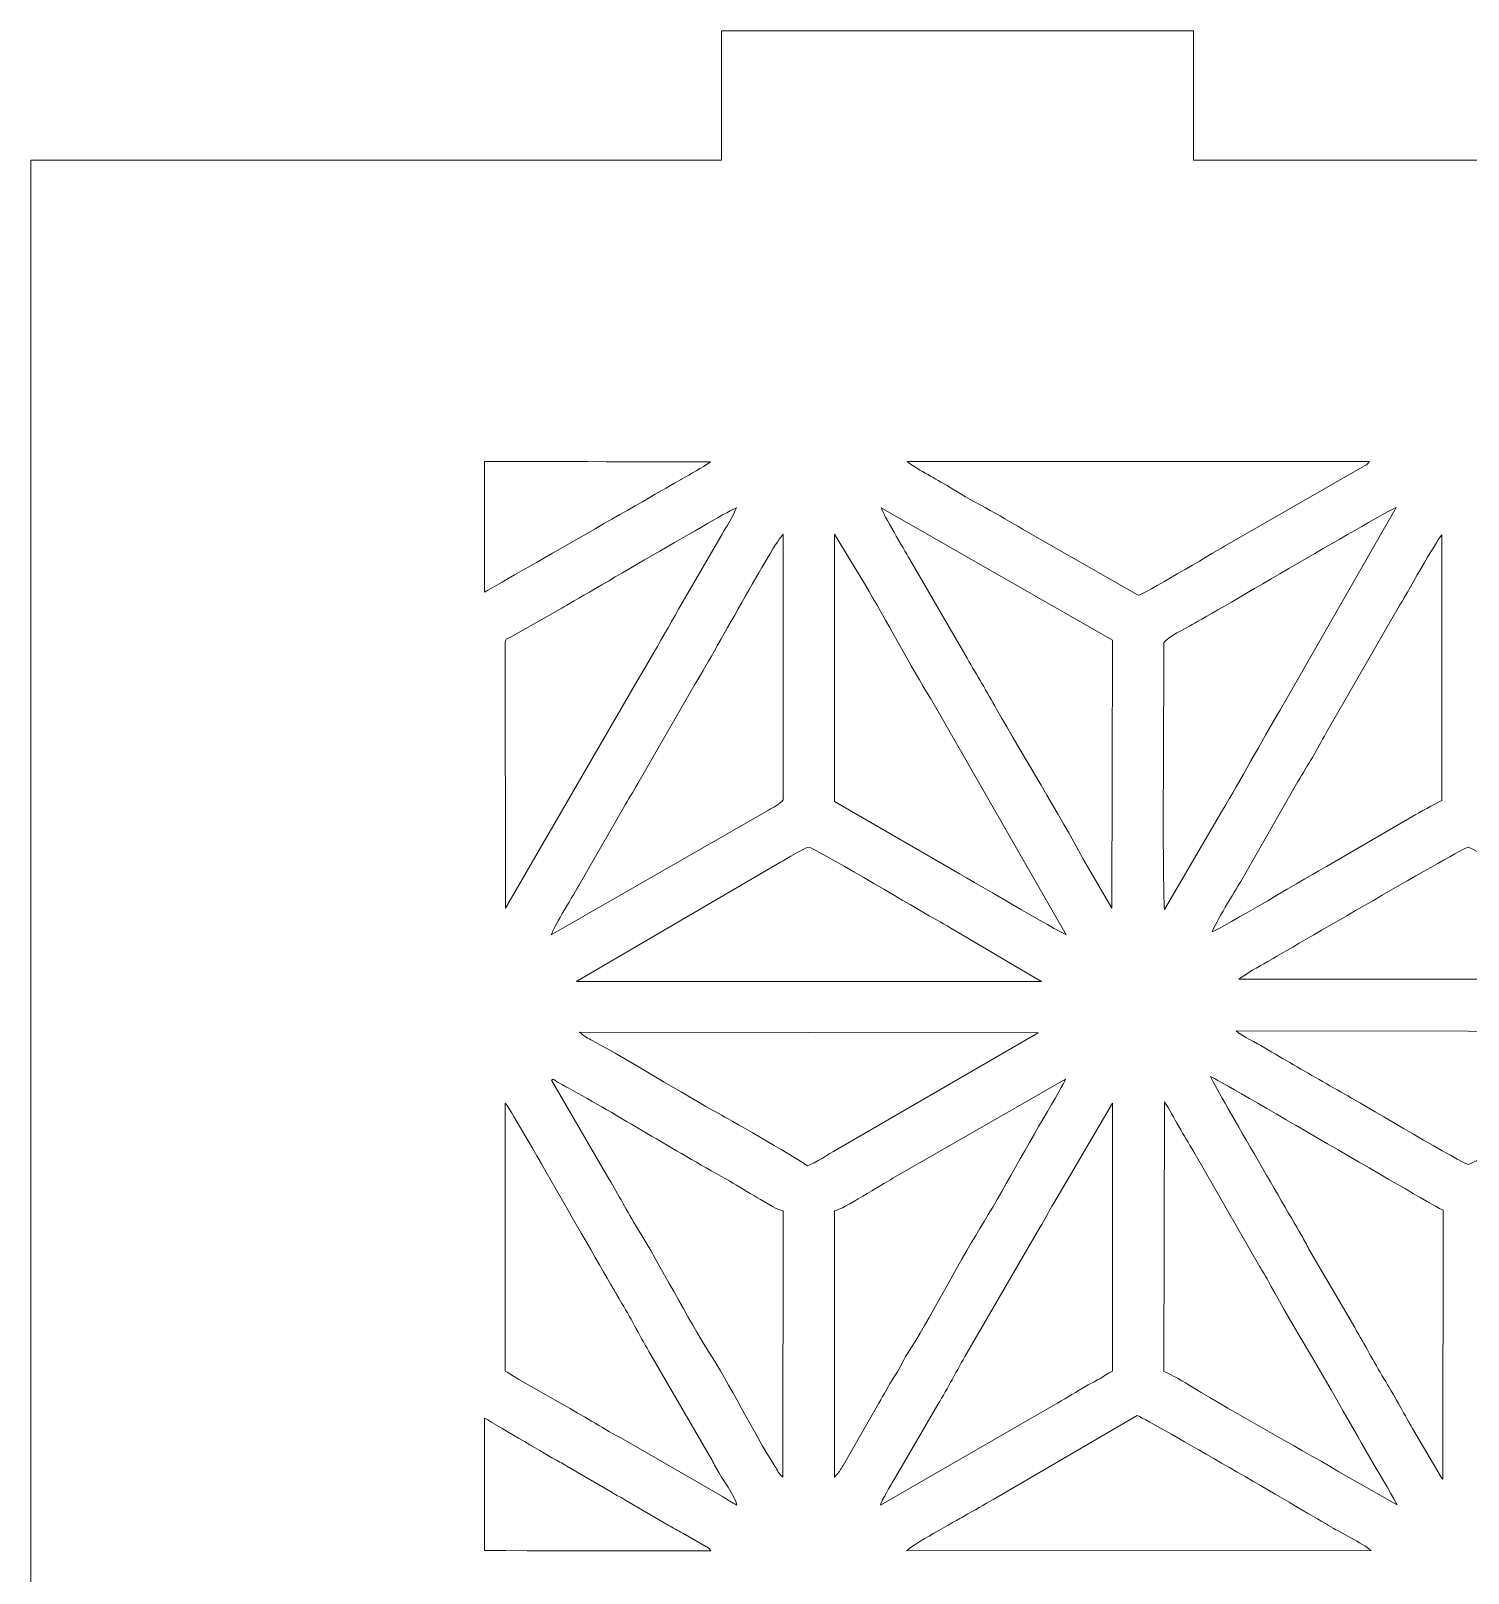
# Model space of a CAD drawing. Header units: inches. Extents: x -60.4 to -14.9, y -20.3 to 14.1.
# Drawn here: x -20.879 to -19.313, y 9.225 to 10.905 of the extents above; entities that cross this region are included whole.
import ezdxf

# ---------------------------------------------------------------- set-up
doc = ezdxf.new("R2010")
doc.units = ezdxf.units.IN
doc.header["$MEASUREMENT"] = 0
doc.layers.add('Master Desktop', color=7, linetype='Continuous', plot=False)

msp = doc.modelspace()

# ---------------------------------------------------------------- linework, layer by layer
at = {"layer": 'Master Desktop', "lineweight": 9}
msp.add_open_spline([(-19.6119, 10.7638), (-19.6119, 10.7638), (-19.6119, 10.9047), (-19.6119, 10.9047), (-19.6119, 10.9047), (-19.6119, 10.9047), (-20.1261, 10.9047), (-20.1261, 10.9047), (-20.1261, 10.9047), (-20.1261, 10.9047), (-20.1261, 10.7638), (-20.1261, 10.7638)], degree=3, knots=[0, 0, 0, 0, 0.25, 0.25, 0.25, 0.25, 0.5, 0.5, 0.5, 0.5, 1, 1, 1, 1], dxfattribs=at)
at = {"layer": 'Master Desktop', "lineweight": 18}
msp.add_open_spline([(-20.8786, -11.68), (-20.8786, -11.68), (-20.8786, 10.7638), (-20.8786, 10.7638)], degree=3, dxfattribs=at)
at = {"layer": 'Master Desktop', "lineweight": 9}
for points in [[(-20.8786, 10.7638), (-20.8786, 10.7638), (-20.1261, 10.7638), (-20.1261, 10.7638)], [(-19.6119, 10.7638), (-19.6119, 10.7638), (-16.1355, 10.7638), (-16.1355, 10.7638)]]:
    msp.add_open_spline(points, degree=3, dxfattribs=at)
at = {"layer": 'Master Desktop', "color": 5, "lineweight": 9}
for points in [[(-20.3843, 10.2934), (-20.3843, 10.2934), (-20.3843, 10.4355), (-20.3843, 10.4355)], [(-20.3843, 9.3939), (-20.3843, 9.3939), (-20.3843, 9.2495), (-20.3843, 9.2495)]]:
    msp.add_open_spline(points, degree=3, dxfattribs=at)
for points, knots in [([(-20.3843, 10.4355), (-20.2603, 10.4355), (-20.1382, 10.4354), (-20.1382, 10.4354), (-20.1382, 10.4354), (-20.1481, 10.4284), (-20.1591, 10.4223), (-20.1697, 10.4164), (-20.1697, 10.4164), (-20.1697, 10.4164), (-20.3494, 10.3133), (-20.3843, 10.2934)], [0, 0, 0, 0, 0.25, 0.25, 0.25, 0.25, 0.5, 0.5, 0.5, 0.5, 1, 1, 1, 1]), ([(-19.4203, 10.4356), (-19.423, 10.432), (-19.4239, 10.432), (-19.4283, 10.4294), (-19.4283, 10.4294), (-19.4283, 10.4294), (-19.5781, 10.3434), (-19.5781, 10.3434), (-19.5781, 10.3434), (-19.593, 10.335), (-19.6679, 10.2899), (-19.6722, 10.29), (-19.6722, 10.29), (-19.6722, 10.29), (-19.7984, 10.3621), (-19.7984, 10.3621), (-19.7984, 10.3621), (-19.8207, 10.3761), (-19.858, 10.3951), (-19.8783, 10.4079), (-19.8783, 10.4079), (-19.8941, 10.4179), (-19.909, 10.4247), (-19.9241, 10.4355), (-19.9241, 10.4355), (-19.9241, 10.4355), (-19.4203, 10.4356), (-19.4203, 10.4356)], [0, 0, 0, 0, 0.125, 0.125, 0.125, 0.125, 0.25, 0.25, 0.25, 0.25, 0.375, 0.375, 0.375, 0.375, 0.5, 0.5, 0.5, 0.5, 0.625, 0.625, 0.625, 0.625, 0.75, 0.75, 0.75, 0.75, 1, 1, 1, 1]), ([(-20.3619, 10.2367), (-20.3619, 10.2434), (-20.3609, 10.2417), (-20.356, 10.2445), (-20.356, 10.2445), (-20.356, 10.2445), (-20.3002, 10.276), (-20.3002, 10.276), (-20.3002, 10.276), (-20.2801, 10.2873), (-20.1211, 10.381), (-20.11, 10.3853), (-20.11, 10.3853), (-20.1122, 10.3779), (-20.1216, 10.3635), (-20.1256, 10.3565), (-20.1256, 10.3565), (-20.1256, 10.3565), (-20.1731, 10.2747), (-20.1731, 10.2747), (-20.1731, 10.2747), (-20.1926, 10.2391), (-20.2152, 10.2026), (-20.2357, 10.1661), (-20.2357, 10.1661), (-20.2357, 10.1661), (-20.3616, 9.9491), (-20.3616, 9.9491), (-20.3616, 9.9491), (-20.3616, 9.9491), (-20.3619, 10.2367), (-20.3619, 10.2367)], [0, 0, 0, 0, 0.111111, 0.111111, 0.111111, 0.111111, 0.222222, 0.222222, 0.222222, 0.222222, 0.333333, 0.333333, 0.333333, 0.333333, 0.444444, 0.444444, 0.444444, 0.444444, 0.555556, 0.555556, 0.555556, 0.555556, 0.666667, 0.666667, 0.666667, 0.666667, 0.777778, 0.777778, 0.777778, 0.777778, 1, 1, 1, 1]), ([(-19.7004, 10.241), (-19.7004, 10.241), (-19.7009, 9.9491), (-19.7009, 9.9491), (-19.7009, 9.9491), (-19.7009, 9.9491), (-19.7326, 10.0033), (-19.7326, 10.0033), (-19.7326, 10.0033), (-19.7571, 10.0493), (-19.7982, 10.1159), (-19.8266, 10.1661), (-19.8266, 10.1661), (-19.8371, 10.1849), (-19.848, 10.2029), (-19.8586, 10.2215), (-19.8586, 10.2215), (-19.8586, 10.2215), (-19.9215, 10.3297), (-19.9215, 10.3297), (-19.9215, 10.3297), (-19.9273, 10.34), (-19.9502, 10.3783), (-19.9523, 10.3853), (-19.9523, 10.3853), (-19.9523, 10.3853), (-19.7004, 10.241), (-19.7004, 10.241)], [0, 0, 0, 0, 0.125, 0.125, 0.125, 0.125, 0.25, 0.25, 0.25, 0.25, 0.375, 0.375, 0.375, 0.375, 0.5, 0.5, 0.5, 0.5, 0.625, 0.625, 0.625, 0.625, 0.75, 0.75, 0.75, 0.75, 1, 1, 1, 1]), ([(-19.6442, 10.2384), (-19.6414, 10.2435), (-19.6195, 10.2547), (-19.6133, 10.2581), (-19.6133, 10.2581), (-19.59, 10.271), (-19.4053, 10.3797), (-19.3912, 10.3857), (-19.3912, 10.3857), (-19.3912, 10.3857), (-19.5173, 10.1656), (-19.5173, 10.1656), (-19.5173, 10.1656), (-19.5381, 10.1311), (-19.5612, 10.0871), (-19.5805, 10.0559), (-19.5805, 10.0559), (-19.5805, 10.0559), (-19.6436, 9.9477), (-19.6436, 9.9477), (-19.6436, 9.9477), (-19.6462, 9.9793), (-19.6442, 10.1864), (-19.6442, 10.2349), (-19.6442, 10.2349), (-19.6442, 10.2349), (-19.6442, 10.2384), (-19.6442, 10.2384)], [0, 0, 0, 0, 0.125, 0.125, 0.125, 0.125, 0.25, 0.25, 0.25, 0.25, 0.375, 0.375, 0.375, 0.375, 0.5, 0.5, 0.5, 0.5, 0.625, 0.625, 0.625, 0.625, 0.75, 0.75, 0.75, 0.75, 1, 1, 1, 1]), ([(-20.3117, 9.9203), (-20.3082, 9.9304), (-20.2872, 9.9639), (-20.2801, 9.9766), (-20.2801, 9.9766), (-20.2801, 9.9766), (-20.2329, 10.0585), (-20.2329, 10.0585), (-20.2329, 10.0585), (-20.2278, 10.0678), (-20.2228, 10.0755), (-20.2174, 10.085), (-20.2174, 10.085), (-20.2174, 10.085), (-20.1549, 10.1936), (-20.1549, 10.1936), (-20.1549, 10.1936), (-20.1374, 10.2214), (-20.0689, 10.3474), (-20.0592, 10.3564), (-20.0592, 10.3564), (-20.0592, 10.3564), (-20.0592, 10.0672), (-20.0592, 10.0672), (-20.0592, 10.0672), (-20.0623, 10.0621), (-20.0697, 10.0594), (-20.0751, 10.0561), (-20.0751, 10.0561), (-20.0751, 10.0561), (-20.3117, 9.9203), (-20.3117, 9.9203)], [0, 0, 0, 0, 0.111111, 0.111111, 0.111111, 0.111111, 0.222222, 0.222222, 0.222222, 0.222222, 0.333333, 0.333333, 0.333333, 0.333333, 0.444444, 0.444444, 0.444444, 0.444444, 0.555556, 0.555556, 0.555556, 0.555556, 0.666667, 0.666667, 0.666667, 0.666667, 0.777778, 0.777778, 0.777778, 0.777778, 1, 1, 1, 1]), ([(-20.0031, 10.3564), (-20.0031, 10.3564), (-19.9695, 10.301), (-19.9695, 10.301), (-19.9695, 10.301), (-19.9484, 10.2657), (-19.9181, 10.2088), (-19.8986, 10.178), (-19.8986, 10.178), (-19.8986, 10.178), (-19.7506, 9.9203), (-19.7506, 9.9203), (-19.7506, 9.9203), (-19.7589, 9.9232), (-19.8578, 9.9818), (-19.8776, 9.9928), (-19.8776, 9.9928), (-19.8776, 9.9928), (-20.0031, 10.0655), (-20.0031, 10.0655), (-20.0031, 10.0655), (-20.0031, 10.0655), (-20.0031, 10.3564), (-20.0031, 10.3564)], [0, 0, 0, 0, 0.142857, 0.142857, 0.142857, 0.142857, 0.285714, 0.285714, 0.285714, 0.285714, 0.428571, 0.428571, 0.428571, 0.428571, 0.571429, 0.571429, 0.571429, 0.571429, 0.714286, 0.714286, 0.714286, 0.714286, 1, 1, 1, 1]), ([(-19.5917, 9.9234), (-19.5885, 9.9326), (-19.567, 9.9676), (-19.5606, 9.9783), (-19.5606, 9.9783), (-19.5606, 9.9783), (-19.4982, 10.0871), (-19.4982, 10.0871), (-19.4982, 10.0871), (-19.4929, 10.0962), (-19.488, 10.1044), (-19.4825, 10.1133), (-19.4825, 10.1133), (-19.4771, 10.122), (-19.4729, 10.1306), (-19.4674, 10.1401), (-19.4674, 10.1401), (-19.4674, 10.1401), (-19.3889, 10.2764), (-19.3889, 10.2764), (-19.3889, 10.2764), (-19.381, 10.2895), (-19.3476, 10.3494), (-19.3415, 10.3557), (-19.3415, 10.3557), (-19.3415, 10.3557), (-19.3415, 10.0663), (-19.3415, 10.0663), (-19.3415, 10.0663), (-19.3509, 10.0622), (-19.3651, 10.054), (-19.374, 10.0485), (-19.374, 10.0485), (-19.374, 10.0485), (-19.467, 9.9947), (-19.467, 9.9947), (-19.467, 9.9947), (-19.4796, 9.9879), (-19.5839, 9.9257), (-19.5917, 9.9234)], [0, 0, 0, 0, 0.090909, 0.090909, 0.090909, 0.090909, 0.181818, 0.181818, 0.181818, 0.181818, 0.272727, 0.272727, 0.272727, 0.272727, 0.363636, 0.363636, 0.363636, 0.363636, 0.454545, 0.454545, 0.454545, 0.454545, 0.545455, 0.545455, 0.545455, 0.545455, 0.636364, 0.636364, 0.636364, 0.636364, 0.727273, 0.727273, 0.727273, 0.727273, 0.818182, 0.818182, 0.818182, 0.818182, 1, 1, 1, 1]), ([(-20.2842, 9.8692), (-20.2839, 9.8695), (-20.2834, 9.87), (-20.2831, 9.8702), (-20.2831, 9.8702), (-20.2831, 9.8702), (-20.0618, 9.9992), (-20.0618, 9.9992), (-20.0618, 9.9992), (-20.0561, 10.0025), (-20.0347, 10.0159), (-20.0306, 10.0156), (-20.0306, 10.0156), (-20.0271, 10.0154), (-19.9179, 9.9515), (-19.9043, 9.9434), (-19.9043, 9.9434), (-19.8931, 9.9367), (-19.8832, 9.932), (-19.8721, 9.925), (-19.8721, 9.925), (-19.8721, 9.925), (-19.7792, 9.8702), (-19.7792, 9.8702), (-19.7792, 9.8702), (-19.779, 9.8706), (-19.7784, 9.8695), (-19.7775, 9.8692), (-19.7775, 9.8692), (-19.7775, 9.8692), (-20.2842, 9.8692), (-20.2842, 9.8692)], [0, 0, 0, 0, 0.111111, 0.111111, 0.111111, 0.111111, 0.222222, 0.222222, 0.222222, 0.222222, 0.333333, 0.333333, 0.333333, 0.333333, 0.444444, 0.444444, 0.444444, 0.444444, 0.555556, 0.555556, 0.555556, 0.555556, 0.666667, 0.666667, 0.666667, 0.666667, 0.777778, 0.777778, 0.777778, 0.777778, 1, 1, 1, 1]), ([(-19.5626, 9.872), (-19.5536, 9.8784), (-19.5423, 9.8846), (-19.531, 9.8911), (-19.531, 9.8911), (-19.5112, 9.9025), (-19.3172, 10.0158), (-19.3127, 10.0157), (-19.3127, 10.0157), (-19.3083, 10.0155), (-19.1515, 9.9229), (-19.1242, 9.9079), (-19.1242, 9.9079), (-19.1032, 9.8963), (-19.0826, 9.8843), (-19.0628, 9.872), (-19.0628, 9.872), (-19.0628, 9.872), (-19.5626, 9.872), (-19.5626, 9.872)], [0, 0, 0, 0, 0.166667, 0.166667, 0.166667, 0.166667, 0.333333, 0.333333, 0.333333, 0.333333, 0.5, 0.5, 0.5, 0.5, 0.666667, 0.666667, 0.666667, 0.666667, 1, 1, 1, 1]), ([(-20.0326, 9.6685), (-20.0366, 9.6728), (-20.1156, 9.7179), (-20.1259, 9.7236), (-20.1259, 9.7236), (-20.1713, 9.7486), (-20.225, 9.7826), (-20.2665, 9.8047), (-20.2665, 9.8047), (-20.2718, 9.8075), (-20.2758, 9.8096), (-20.2809, 9.8143), (-20.2809, 9.8143), (-20.2809, 9.8143), (-19.7811, 9.8135), (-19.7811, 9.8135), (-19.7811, 9.8135), (-19.7811, 9.8135), (-20.0006, 9.6864), (-20.0006, 9.6864), (-20.0006, 9.6864), (-20.0093, 9.6811), (-20.0241, 9.6719), (-20.0326, 9.6685)], [0, 0, 0, 0, 0.142857, 0.142857, 0.142857, 0.142857, 0.285714, 0.285714, 0.285714, 0.285714, 0.428571, 0.428571, 0.428571, 0.428571, 0.571429, 0.571429, 0.571429, 0.571429, 0.714286, 0.714286, 0.714286, 0.714286, 1, 1, 1, 1]), ([(-19.1233, 9.7784), (-19.1445, 9.7671), (-19.3075, 9.67), (-19.3125, 9.67), (-19.3125, 9.67), (-19.317, 9.67), (-19.4248, 9.7338), (-19.4399, 9.7424), (-19.4399, 9.7424), (-19.461, 9.7544), (-19.4816, 9.7661), (-19.5031, 9.7787), (-19.5031, 9.7787), (-19.5137, 9.7849), (-19.5239, 9.7906), (-19.535, 9.7974), (-19.535, 9.7974), (-19.5437, 9.8028), (-19.5585, 9.8091), (-19.5654, 9.8156), (-19.5654, 9.8156), (-19.5654, 9.8156), (-19.06, 9.8149), (-19.06, 9.8149), (-19.06, 9.8149), (-19.06, 9.8149), (-19.1233, 9.7784), (-19.1233, 9.7784)], [0, 0, 0, 0, 0.125, 0.125, 0.125, 0.125, 0.25, 0.25, 0.25, 0.25, 0.375, 0.375, 0.375, 0.375, 0.5, 0.5, 0.5, 0.5, 0.625, 0.625, 0.625, 0.625, 0.75, 0.75, 0.75, 0.75, 1, 1, 1, 1]), ([(-20.2488, 9.6546), (-20.2488, 9.6546), (-20.3113, 9.7617), (-20.3113, 9.7617), (-20.3113, 9.7617), (-20.3113, 9.7617), (-20.3095, 9.763), (-20.3095, 9.763), (-20.3095, 9.763), (-20.3048, 9.7595), (-20.2996, 9.757), (-20.2933, 9.7535), (-20.2933, 9.7535), (-20.2384, 9.7232), (-20.1778, 9.6855), (-20.1216, 9.6544), (-20.1216, 9.6544), (-20.1108, 9.6484), (-20.1016, 9.6423), (-20.0909, 9.6362), (-20.0909, 9.6362), (-20.0829, 9.6317), (-20.0675, 9.6215), (-20.0592, 9.6194), (-20.0592, 9.6194), (-20.0592, 9.6194), (-20.0593, 9.3296), (-20.0593, 9.3296), (-20.0593, 9.3296), (-20.0597, 9.3298), (-20.0602, 9.3303), (-20.0604, 9.3305), (-20.0604, 9.3305), (-20.0604, 9.3305), (-20.0633, 9.3336), (-20.0633, 9.3336), (-20.0633, 9.3336), (-20.0646, 9.3354), (-20.0641, 9.3348), (-20.0653, 9.3369), (-20.0653, 9.3369), (-20.067, 9.3398), (-20.0673, 9.3403), (-20.0693, 9.3434), (-20.0693, 9.3434), (-20.09, 9.3762), (-20.1194, 9.4342), (-20.1395, 9.4654), (-20.1395, 9.4654), (-20.162, 9.5002), (-20.1934, 9.5611), (-20.2176, 9.6004), (-20.2176, 9.6004), (-20.2236, 9.6101), (-20.2288, 9.619), (-20.2336, 9.628), (-20.2336, 9.628), (-20.2389, 9.6377), (-20.2438, 9.6454), (-20.2488, 9.6546)], [0, 0, 0, 0, 0.0625, 0.0625, 0.0625, 0.0625, 0.125, 0.125, 0.125, 0.125, 0.1875, 0.1875, 0.1875, 0.1875, 0.25, 0.25, 0.25, 0.25, 0.3125, 0.3125, 0.3125, 0.3125, 0.375, 0.375, 0.375, 0.375, 0.4375, 0.4375, 0.4375, 0.4375, 0.5, 0.5, 0.5, 0.5, 0.5625, 0.5625, 0.5625, 0.5625, 0.625, 0.625, 0.625, 0.625, 0.6875, 0.6875, 0.6875, 0.6875, 0.75, 0.75, 0.75, 0.75, 0.8125, 0.8125, 0.8125, 0.8125, 0.875, 0.875, 0.875, 0.875, 1, 1, 1, 1]), ([(-20.0031, 9.6194), (-19.993, 9.6219), (-19.9522, 9.648), (-19.9396, 9.655), (-19.9396, 9.655), (-19.9396, 9.655), (-19.7513, 9.763), (-19.7513, 9.763), (-19.7513, 9.763), (-19.7535, 9.7577), (-19.7626, 9.7422), (-19.7666, 9.7355), (-19.7666, 9.7355), (-19.7907, 9.695), (-19.8211, 9.6387), (-19.8447, 9.6004), (-19.8447, 9.6004), (-19.8687, 9.5614), (-19.9009, 9.4991), (-19.9235, 9.4643), (-19.9235, 9.4643), (-19.9296, 9.4549), (-19.9324, 9.4469), (-19.9387, 9.4376), (-19.9387, 9.4376), (-19.9452, 9.4281), (-19.9487, 9.42), (-19.9549, 9.4101), (-19.9549, 9.4101), (-19.9549, 9.4101), (-19.9937, 9.3424), (-19.9937, 9.3424), (-19.9937, 9.3424), (-19.9953, 9.3398), (-19.9958, 9.3387), (-19.9976, 9.3358), (-19.9976, 9.3358), (-19.9976, 9.3358), (-20.0031, 9.3296), (-20.0031, 9.3296), (-20.0031, 9.3296), (-20.0031, 9.3296), (-20.0031, 9.6194), (-20.0031, 9.6194)], [0, 0, 0, 0, 0.083333, 0.083333, 0.083333, 0.083333, 0.166667, 0.166667, 0.166667, 0.166667, 0.25, 0.25, 0.25, 0.25, 0.333333, 0.333333, 0.333333, 0.333333, 0.416667, 0.416667, 0.416667, 0.416667, 0.5, 0.5, 0.5, 0.5, 0.583333, 0.583333, 0.583333, 0.583333, 0.666667, 0.666667, 0.666667, 0.666667, 0.75, 0.75, 0.75, 0.75, 0.833333, 0.833333, 0.833333, 0.833333, 1, 1, 1, 1]), ([(-19.3404, 9.3273), (-19.3408, 9.3277), (-19.3412, 9.3281), (-19.3414, 9.3284), (-19.3414, 9.3284), (-19.3416, 9.3286), (-19.3421, 9.3291), (-19.3424, 9.3294), (-19.3424, 9.3294), (-19.3424, 9.3294), (-19.3735, 9.3825), (-19.3735, 9.3825), (-19.3735, 9.3825), (-19.3839, 9.401), (-19.3937, 9.419), (-19.4047, 9.4369), (-19.4047, 9.4369), (-19.416, 9.4554), (-19.4252, 9.4738), (-19.4364, 9.4924), (-19.4364, 9.4924), (-19.4364, 9.4924), (-19.4842, 9.5741), (-19.4842, 9.5741), (-19.4842, 9.5741), (-19.487, 9.579), (-19.4892, 9.5837), (-19.4921, 9.5888), (-19.4921, 9.5888), (-19.5036, 9.6093), (-19.5897, 9.7556), (-19.5935, 9.7657), (-19.5935, 9.7657), (-19.585, 9.7627), (-19.3461, 9.6221), (-19.3402, 9.6203), (-19.3402, 9.6203), (-19.3402, 9.6203), (-19.3404, 9.3273), (-19.3404, 9.3273)], [0, 0, 0, 0, 0.090909, 0.090909, 0.090909, 0.090909, 0.181818, 0.181818, 0.181818, 0.181818, 0.272727, 0.272727, 0.272727, 0.272727, 0.363636, 0.363636, 0.363636, 0.363636, 0.454545, 0.454545, 0.454545, 0.454545, 0.545455, 0.545455, 0.545455, 0.545455, 0.636364, 0.636364, 0.636364, 0.636364, 0.727273, 0.727273, 0.727273, 0.727273, 0.818182, 0.818182, 0.818182, 0.818182, 1, 1, 1, 1]), ([(-20.3617, 9.7368), (-20.3559, 9.7306), (-20.2476, 9.5399), (-20.2347, 9.5186), (-20.2347, 9.5186), (-20.2238, 9.5006), (-20.2142, 9.4813), (-20.2032, 9.4629), (-20.2032, 9.4629), (-20.2032, 9.4629), (-20.1395, 9.3536), (-20.1395, 9.3536), (-20.1395, 9.3536), (-20.1367, 9.3484), (-20.1345, 9.3439), (-20.1316, 9.3388), (-20.1316, 9.3388), (-20.126, 9.3289), (-20.1113, 9.3077), (-20.1094, 9.2992), (-20.1094, 9.2992), (-20.1149, 9.3015), (-20.1194, 9.3051), (-20.1252, 9.3084), (-20.1252, 9.3084), (-20.1252, 9.3084), (-20.236, 9.3723), (-20.236, 9.3723), (-20.236, 9.3723), (-20.2578, 9.3842), (-20.2776, 9.3968), (-20.2992, 9.4087), (-20.2992, 9.4087), (-20.2992, 9.4087), (-20.347, 9.436), (-20.347, 9.436), (-20.347, 9.436), (-20.3532, 9.4394), (-20.356, 9.4423), (-20.3619, 9.445), (-20.3619, 9.445), (-20.3619, 9.445), (-20.3617, 9.7368), (-20.3617, 9.7368)], [0, 0, 0, 0, 0.083333, 0.083333, 0.083333, 0.083333, 0.166667, 0.166667, 0.166667, 0.166667, 0.25, 0.25, 0.25, 0.25, 0.333333, 0.333333, 0.333333, 0.333333, 0.416667, 0.416667, 0.416667, 0.416667, 0.5, 0.5, 0.5, 0.5, 0.583333, 0.583333, 0.583333, 0.583333, 0.666667, 0.666667, 0.666667, 0.666667, 0.75, 0.75, 0.75, 0.75, 0.833333, 0.833333, 0.833333, 0.833333, 1, 1, 1, 1]), ([(-19.9529, 9.2992), (-19.9518, 9.304), (-19.9418, 9.3206), (-19.9382, 9.327), (-19.9382, 9.327), (-19.9382, 9.327), (-19.8906, 9.4087), (-19.8906, 9.4087), (-19.8906, 9.4087), (-19.8794, 9.4266), (-19.8699, 9.446), (-19.859, 9.4644), (-19.859, 9.4644), (-19.859, 9.4644), (-19.7793, 9.6013), (-19.7793, 9.6013), (-19.7793, 9.6013), (-19.7742, 9.6103), (-19.7699, 9.6188), (-19.7641, 9.628), (-19.7641, 9.628), (-19.7641, 9.628), (-19.7004, 9.7368), (-19.7004, 9.7368), (-19.7004, 9.7368), (-19.7004, 9.7368), (-19.7004, 9.445), (-19.7004, 9.445), (-19.7004, 9.445), (-19.7064, 9.4422), (-19.7097, 9.439), (-19.7165, 9.4354), (-19.7165, 9.4354), (-19.7213, 9.4328), (-19.7278, 9.4295), (-19.7323, 9.4268), (-19.7323, 9.4268), (-19.7438, 9.4201), (-19.753, 9.4141), (-19.7643, 9.408), (-19.7643, 9.408), (-19.7643, 9.408), (-19.9529, 9.2992), (-19.9529, 9.2992)], [0, 0, 0, 0, 0.083333, 0.083333, 0.083333, 0.083333, 0.166667, 0.166667, 0.166667, 0.166667, 0.25, 0.25, 0.25, 0.25, 0.333333, 0.333333, 0.333333, 0.333333, 0.416667, 0.416667, 0.416667, 0.416667, 0.5, 0.5, 0.5, 0.5, 0.583333, 0.583333, 0.583333, 0.583333, 0.666667, 0.666667, 0.666667, 0.666667, 0.75, 0.75, 0.75, 0.75, 0.833333, 0.833333, 0.833333, 0.833333, 1, 1, 1, 1]), ([(-19.6437, 9.7382), (-19.6382, 9.7307), (-19.6335, 9.7207), (-19.628, 9.7115), (-19.628, 9.7115), (-19.6221, 9.7015), (-19.6178, 9.6936), (-19.6118, 9.6839), (-19.6118, 9.6839), (-19.6118, 9.6839), (-19.5397, 9.5586), (-19.5397, 9.5586), (-19.5397, 9.5586), (-19.5373, 9.5544), (-19.5343, 9.55), (-19.5319, 9.5455), (-19.5319, 9.5455), (-19.5097, 9.5037), (-19.4768, 9.4515), (-19.4527, 9.4081), (-19.4527, 9.4081), (-19.4326, 9.372), (-19.4091, 9.3331), (-19.3901, 9.2994), (-19.3901, 9.2994), (-19.3901, 9.2994), (-19.4537, 9.3354), (-19.4537, 9.3354), (-19.4537, 9.3354), (-19.5045, 9.3655), (-19.5638, 9.3975), (-19.6132, 9.4275), (-19.6132, 9.4275), (-19.6227, 9.4334), (-19.6352, 9.4412), (-19.6443, 9.4447), (-19.6443, 9.4447), (-19.6443, 9.4447), (-19.6437, 9.7382), (-19.6437, 9.7382)], [0, 0, 0, 0, 0.090909, 0.090909, 0.090909, 0.090909, 0.181818, 0.181818, 0.181818, 0.181818, 0.272727, 0.272727, 0.272727, 0.272727, 0.363636, 0.363636, 0.363636, 0.363636, 0.454545, 0.454545, 0.454545, 0.454545, 0.545455, 0.545455, 0.545455, 0.545455, 0.636364, 0.636364, 0.636364, 0.636364, 0.727273, 0.727273, 0.727273, 0.727273, 0.818182, 0.818182, 0.818182, 0.818182, 1, 1, 1, 1]), ([(-20.3843, 9.3939), (-20.3674, 9.384), (-20.3103, 9.3503), (-20.3103, 9.3503), (-20.3103, 9.3503), (-20.3036, 9.3465), (-20.3009, 9.3453), (-20.2948, 9.3415), (-20.2948, 9.3415), (-20.2948, 9.3415), (-20.2473, 9.3139), (-20.2473, 9.3139), (-20.2473, 9.3139), (-20.2418, 9.3104), (-20.2373, 9.3082), (-20.2316, 9.305), (-20.2316, 9.305), (-20.2316, 9.305), (-20.1842, 9.2774), (-20.1842, 9.2774), (-20.1842, 9.2774), (-20.179, 9.2745), (-20.1738, 9.2716), (-20.1685, 9.2686), (-20.1685, 9.2686), (-20.1685, 9.2686), (-20.1407, 9.2525), (-20.1407, 9.2525), (-20.1407, 9.2525), (-20.138, 9.2502), (-20.1399, 9.2523), (-20.1378, 9.2493), (-20.1378, 9.2493), (-20.1378, 9.2493), (-20.26, 9.2494), (-20.3843, 9.2495)], [0, 0, 0, 0, 0.1, 0.1, 0.1, 0.1, 0.2, 0.2, 0.2, 0.2, 0.3, 0.3, 0.3, 0.3, 0.4, 0.4, 0.4, 0.4, 0.5, 0.5, 0.5, 0.5, 0.6, 0.6, 0.6, 0.6, 0.7, 0.7, 0.7, 0.7, 0.8, 0.8, 0.8, 0.8, 1, 1, 1, 1]), ([(-19.9245, 9.2493), (-19.9211, 9.2543), (-19.8697, 9.2826), (-19.8617, 9.2872), (-19.8617, 9.2872), (-19.8511, 9.2932), (-19.8402, 9.2997), (-19.8295, 9.3057), (-19.8295, 9.3057), (-19.8295, 9.3057), (-19.6734, 9.3967), (-19.6734, 9.3967), (-19.6734, 9.3967), (-19.6517, 9.3863), (-19.4966, 9.2959), (-19.465, 9.2769), (-19.465, 9.2769), (-19.4524, 9.2694), (-19.4281, 9.258), (-19.4186, 9.2496), (-19.4186, 9.2496), (-19.4186, 9.2496), (-19.9245, 9.2493), (-19.9245, 9.2493)], [0, 0, 0, 0, 0.142857, 0.142857, 0.142857, 0.142857, 0.285714, 0.285714, 0.285714, 0.285714, 0.428571, 0.428571, 0.428571, 0.428571, 0.571429, 0.571429, 0.571429, 0.571429, 0.714286, 0.714286, 0.714286, 0.714286, 1, 1, 1, 1])]:
    msp.add_open_spline(points, degree=3, knots=knots, dxfattribs=at)

doc.saveas('drawing.dxf')
